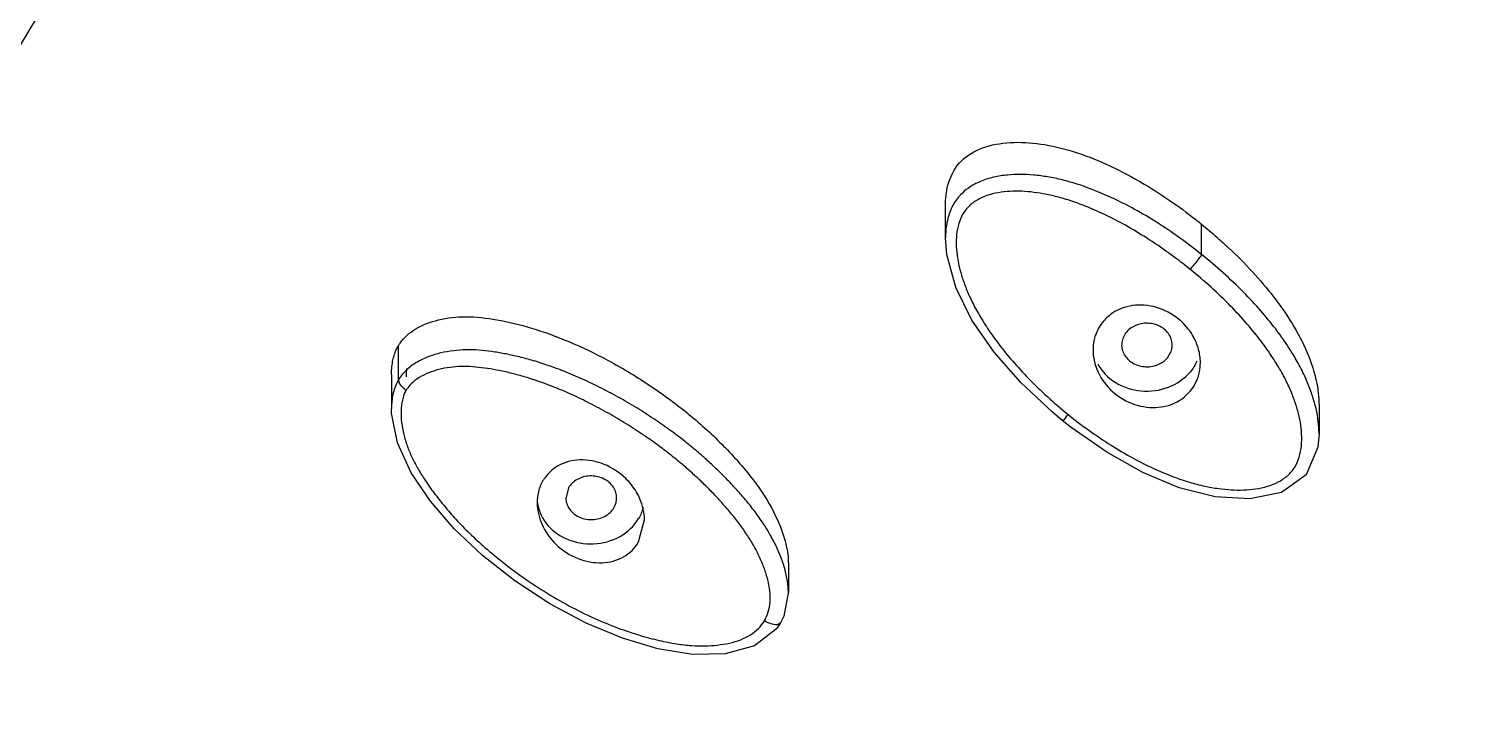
# Model space of a CAD drawing. Extents: x -1802 to -1505, y -7177 to -6757.
# Drawn here: x -1771.89 to -1751.79, y -6908.52 to -6898.85 of the extents above; entities that cross this region are included whole.
import ezdxf

# ---------------------------------------------------------------- set-up
doc = ezdxf.new("R2010")
doc.units = 0
doc.header["$LTSCALE"] = 5
doc.header["$MEASUREMENT"] = 0
doc.layers.add('DWG', color=7, linetype='CONTINUOUS')

msp = doc.modelspace()

# ---------------------------------------------------------------- linework, layer by layer
at = {"layer": 'DWG'}
for p, q in [((-1759.077, -6901.776), (-1759.077, -6901.323)), ((-1755.498, -6902.01), (-1755.498, -6901.587)), ((-1766.724, -6903.765), (-1766.724, -6903.284)), ((-1755.977, -6903.454), (-1755.933, -6903.381)), ((-1766.819, -6903.686), (-1766.819, -6904.163)), ((-1757.589, -6904.21), (-1758.025, -6903.801)), ((-1757.446, -6904.329), (-1757.589, -6904.21)), ((-1753.858, -6904.113), (-1753.858, -6904.513)), ((-1753.858, -6904.513), (-1753.873, -6904.701)), ((-1764.347, -6905.272), (-1764.384, -6905.427)), ((-1763.713, -6905.552), (-1763.712, -6905.551)), ((-1763.366, -6906.029), (-1763.285, -6905.721)), ((-1761.274, -6906.341), (-1761.274, -6906.736)), ((-1761.274, -6906.736), (-1761.274, -6906.717)), ((-1761.384, -6907.159), (-1761.44, -6907.242)), ((-1761.384, -6907.159), (-1761.384, -6907.159))]:
    msp.add_line(p, q, dxfattribs=at)
for points in [[(-1758.025, -6903.801), (-1758.4, -6903.373), (-1758.708, -6902.927), (-1758.934, -6902.469), (-1759.059, -6902.008), (-1759.077, -6901.775)], [(-1766.735, -6904.645), (-1766.818, -6904.23), (-1766.819, -6904.163)], [(-1756.824, -6904.775), (-1757.32, -6904.429), (-1757.446, -6904.329)], [(-1765.098, -6906.572), (-1765.549, -6906.217), (-1765.943, -6905.843), (-1766.274, -6905.456), (-1766.543, -6905.061), (-1766.735, -6904.645)], [(-1753.873, -6904.701), (-1754.038, -6905.088), (-1754.383, -6905.336), (-1754.823, -6905.427), (-1755.307, -6905.399), (-1755.811, -6905.271), (-1756.319, -6905.059), (-1756.824, -6904.775)], [(-1762.157, -6907.593), (-1762.615, -6907.601), (-1763.098, -6907.521), (-1763.594, -6907.373), (-1764.101, -6907.163), (-1764.608, -6906.893), (-1765.098, -6906.572)], [(-1761.274, -6906.716), (-1761.337, -6907.066), (-1761.384, -6907.159)], [(-1761.44, -6907.242), (-1761.749, -6907.481), (-1762.157, -6907.593)]]:
    msp.add_lwpolyline(points, dxfattribs=at)
for points, start_tangent, end_tangent in [([(-1784.746, -6916.717), (-1784.127, -6909.017), (-1781.977, -6900.568), (-1778.335, -6892.513), (-1773.29, -6885.057), (-1766.962, -6878.385), (-1759.495, -6872.662), (-1751.065, -6868.035), (-1741.876, -6864.631), (-1732.169, -6862.551), (-1722.198, -6861.855), (-1712.229, -6862.564), (-1702.525, -6864.658), (-1693.342, -6868.074), (-1684.921, -6872.712), (-1677.464, -6878.446), (-1671.148, -6885.126), (-1666.116, -6892.589), (-1662.488, -6900.648), (-1660.352, -6909.1), (-1659.747, -6916.717)], (0.000108, 1), (0.000114, -1)), ([(-1783.66, -6906.704), (-1781.688, -6900.054), (-1777.934, -6892.236), (-1772.81, -6885.021), (-1766.441, -6878.587), (-1758.983, -6873.092), (-1750.621, -6868.67), (-1741.56, -6865.432), (-1732.024, -6863.457), (-1722.246, -6862.793)], (0.213985, 0.976837), (1, 0)), ([(-1731.035, -6872.514), (-1736.193, -6873.424), (-1745.067, -6876.053), (-1753.319, -6879.906), (-1760.723, -6884.878), (-1767.077, -6890.834), (-1772.209, -6897.611), (-1774.364, -6901.434)], (-0.990997, -0.133888), (-0.449185, -0.893439)), ([(-1731.007, -6873.521), (-1739.861, -6875.378), (-1748.246, -6878.449), (-1755.943, -6882.652), (-1762.749, -6887.876), (-1768.486, -6893.987), (-1772.996, -6900.816), (-1776.163, -6908.185), (-1777.511, -6913.44)], (-0.990792, -0.135394), (-0.1864, -0.982474)), ([(-1758.885, -6900.733), (-1758.605, -6900.538), (-1758.226, -6900.448), (-1757.803, -6900.457), (-1757.355, -6900.551), (-1756.892, -6900.72), (-1756.422, -6900.955), (-1755.951, -6901.249)], (0.66041, 0.750905), (0.82493, -0.565234)), ([(-1759.044, -6901.042), (-1758.885, -6900.733)], (0.257169, 0.966366), (0.66041, 0.750905)), ([(-1758.401, -6900.928), (-1758.587, -6900.987), (-1758.758, -6901.08), (-1758.868, -6901.176)], (-0.974566, -0.2241), (-0.686842, -0.726806)), ([(-1758.213, -6900.898), (-1758.401, -6900.928)], (-0.995374, -0.096077), (-0.974566, -0.2241)), ([(-1757.079, -6901.08), (-1757.224, -6901.03), (-1757.447, -6900.966), (-1757.651, -6900.924), (-1757.843, -6900.899), (-1758.028, -6900.89), (-1758.213, -6900.898)], (-0.937963, 0.346735), (-0.995374, -0.096077)), ([(-1759.078, -6901.323), (-1759.044, -6901.042)], (-0.00285, 0.999996), (0.257169, 0.966366)), ([(-1758.868, -6901.176), (-1758.899, -6901.211), (-1759, -6901.373), (-1759.057, -6901.555), (-1759.077, -6901.744), (-1759.077, -6901.775)], (-0.686842, -0.726806), (-0.001347, -0.999999)), ([(-1758.383, -6901.154), (-1758.54, -6901.201), (-1758.678, -6901.275), (-1758.787, -6901.375), (-1758.865, -6901.502), (-1758.911, -6901.651)], (-0.97757, -0.21061), (-0.193165, -0.981166)), ([(-1758.218, -6901.13), (-1758.383, -6901.154)], (-0.99658, -0.082638), (-0.97757, -0.21061)), ([(-1756.836, -6901.459), (-1757.086, -6901.348), (-1757.314, -6901.263), (-1757.522, -6901.202), (-1757.711, -6901.161), (-1757.886, -6901.135), (-1758.054, -6901.125), (-1758.218, -6901.13)], (-0.900797, 0.43424), (-0.99658, -0.082638)), ([(-1756.72, -6901.232), (-1756.982, -6901.118), (-1757.079, -6901.08)], (-0.903602, 0.428374), (-0.937963, 0.346735)), ([(-1756.128, -6901.559), (-1756.435, -6901.378), (-1756.72, -6901.232)], (-0.845831, 0.533451), (-0.903602, 0.428374)), ([(-1755.951, -6901.249), (-1755.58, -6901.522)], (0.82493, -0.565234), (0.785841, -0.618429)), ([(-1756.269, -6901.778), (-1756.564, -6901.601), (-1756.836, -6901.459)], (-0.843277, 0.537479), (-0.900797, 0.43424)), ([(-1755.807, -6901.776), (-1756.128, -6901.559)], (-0.813229, 0.581944), (-0.845831, 0.533451)), ([(-1755.58, -6901.522), (-1755.498, -6901.587)], (0.785841, -0.618429), (0.776757, -0.6298)), ([(-1755.498, -6901.587), (-1755.286, -6901.766)], (0.776757, -0.6298), (0.751513, -0.659718)), ([(-1758.911, -6901.651), (-1758.928, -6901.813), (-1758.921, -6901.978)], (-0.193165, -0.981166), (0.105359, -0.994434)), ([(-1755.944, -6901.999), (-1755.959, -6901.988), (-1756.269, -6901.778)], (-0.809188, 0.58755), (-0.843277, 0.537479)), ([(-1755.498, -6902.01), (-1755.807, -6901.776)], (-0.779806, 0.626021), (-0.813229, 0.581944)), ([(-1755.286, -6901.766), (-1755.123, -6901.914)], (0.751513, -0.659718), (0.729953, -0.683497)), ([(-1758.921, -6901.978), (-1758.895, -6902.139), (-1758.854, -6902.3), (-1758.796, -6902.466)], (0.105359, -0.994434), (0.362646, -0.931927)), ([(-1755.866, -6902.056), (-1755.944, -6901.999)], (-0.800787, 0.59895), (-0.809188, 0.58755)), ([(-1755.123, -6901.914), (-1754.788, -6902.251)], (0.729953, -0.683497), (0.676481, -0.73646)), ([(-1755.66, -6902.217), (-1755.866, -6902.056)], (-0.777432, 0.628967), (-0.800787, 0.59895)), ([(-1755.498, -6902.01), (-1755.536, -6902.063), (-1755.595, -6902.138), (-1755.66, -6902.217)], (-0.550267, -0.834988), (-0.643755, -0.765231)), ([(-1755.196, -6902.267), (-1755.498, -6902.01)], (-0.743003, 0.669289), (-0.779806, 0.626021)), ([(-1755.094, -6902.73), (-1755.367, -6902.467), (-1755.66, -6902.217)], (-0.698903, 0.715216), (-0.777432, 0.628967)), ([(-1754.67, -6902.799), (-1754.913, -6902.537), (-1755.196, -6902.267)], (-0.656572, 0.754263), (-0.743003, 0.669289)), ([(-1754.788, -6902.251), (-1754.492, -6902.602), (-1754.234, -6902.975), (-1754.023, -6903.383)], (0.676481, -0.73646), (0.387878, -0.921711)), ([(-1758.796, -6902.466), (-1758.72, -6902.642), (-1758.619, -6902.834), (-1758.49, -6903.042), (-1758.332, -6903.264), (-1758.143, -6903.497), (-1757.917, -6903.743)], (0.362646, -0.931927), (0.697892, -0.716203)), ([(-1756.621, -6902.764), (-1756.739, -6902.826)], (-0.929971, -0.367632), (-0.83633, -0.548226)), ([(-1755.967, -6902.816), (-1756.3, -6902.718), (-1756.621, -6902.764)], (-0.883941, 0.467599), (-0.929971, -0.367632)), ([(-1754.667, -6903.222), (-1754.861, -6902.984), (-1755.094, -6902.73)], (-0.604631, 0.796506), (-0.698903, 0.715216)), ([(-1754.299, -6903.283), (-1754.468, -6903.046), (-1754.67, -6902.799)], (-0.552252, 0.833677), (-0.656572, 0.754263)), ([(-1766.487, -6903.053), (-1766.164, -6902.924), (-1765.783, -6902.88)], (0.85186, 0.523769), (0.999999, 0.001649)), ([(-1765.783, -6902.88), (-1765.349, -6902.922), (-1764.864, -6903.038), (-1764.342, -6903.227), (-1763.792, -6903.491), (-1763.233, -6903.825), (-1762.69, -6904.223), (-1762.205, -6904.661), (-1761.807, -6905.107), (-1761.51, -6905.553)], (0.999999, 0.001649), (0.477923, -0.878402)), ([(-1756.872, -6902.943), (-1756.984, -6903.144)], (-0.644127, -0.764918), (-0.31441, -0.949287)), ([(-1756.739, -6902.826), (-1756.872, -6902.943)], (-0.83633, -0.548226), (-0.644127, -0.764918)), ([(-1755.932, -6903.382), (-1755.912, -6903.307), (-1755.94, -6903.151), (-1756.056, -6903.028), (-1756.227, -6902.972), (-1756.407, -6902.996), (-1756.549, -6903.095)], (0.398678, 0.917091), (-0.644127, -0.764918)), ([(-1755.695, -6903.038), (-1755.967, -6902.816)], (-0.631382, 0.775472), (-0.883941, 0.467599)), ([(-1766.701, -6903.248), (-1766.487, -6903.053)], (0.573539, 0.819178), (0.85186, 0.523769)), ([(-1756.984, -6903.144), (-1757.003, -6903.215), (-1757.012, -6903.271)], (-0.31441, -0.949287), (-0.109988, -0.993933)), ([(-1756.549, -6903.095), (-1756.614, -6903.242)], (-0.644127, -0.764918), (-0.120026, -0.992771)), ([(-1755.59, -6903.204), (-1755.695, -6903.038)], (-0.432657, 0.901558), (-0.631382, 0.775472)), ([(-1755.572, -6903.244), (-1755.59, -6903.204)], (-0.381395, 0.924412), (-0.432657, 0.901558)), ([(-1766.804, -6903.505), (-1766.754, -6903.343)], (0.18317, 0.983081), (0.406752, 0.913539)), ([(-1766.754, -6903.343), (-1766.724, -6903.284)], (0.406752, 0.913539), (0.508496, 0.861064)), ([(-1766.724, -6903.284), (-1766.701, -6903.248)], (0.508496, 0.861064), (0.573539, 0.819178)), ([(-1765.955, -6903.355), (-1766.13, -6903.386), (-1766.299, -6903.437), (-1766.459, -6903.513), (-1766.605, -6903.62), (-1766.724, -6903.765)], (-0.992705, -0.120568), (-0.508928, -0.860809)), ([(-1765.776, -6903.342), (-1765.955, -6903.355)], (-0.999834, -0.018196), (-0.992705, -0.120568)), ([(-1765.242, -6903.396), (-1765.42, -6903.366), (-1765.598, -6903.347), (-1765.776, -6903.342)], (-0.981938, 0.189205), (-0.999834, -0.018196)), ([(-1764.411, -6903.642), (-1764.648, -6903.555), (-1764.863, -6903.487), (-1765.058, -6903.436), (-1765.242, -6903.396)], (-0.930185, 0.367092), (-0.981938, 0.189205)), ([(-1757.012, -6903.271), (-1757.016, -6903.344)], (-0.109988, -0.993933), (0.000334, -1)), ([(-1757.016, -6903.344), (-1756.989, -6903.534)], (0.000334, -1), (0.266721, -0.963774)), ([(-1756.614, -6903.242), (-1756.612, -6903.321)], (-0.120026, -0.992771), (0.17953, -0.983753)), ([(-1756.612, -6903.321), (-1756.585, -6903.398), (-1756.47, -6903.52), (-1756.299, -6903.577), (-1756.119, -6903.553), (-1755.977, -6903.454)], (0.179529, -0.983753), (0.644127, 0.764918)), ([(-1755.516, -6903.521), (-1755.541, -6903.335), (-1755.572, -6903.244)], (-0.000554, 1), (-0.381395, 0.924412)), ([(-1754.507, -6903.449), (-1754.667, -6903.222)], (-0.549079, 0.835771), (-0.604631, 0.796506)), ([(-1754.216, -6903.414), (-1754.299, -6903.283)], (-0.516998, 0.855987), (-0.552252, 0.833677)), ([(-1754.023, -6903.383), (-1753.889, -6903.814), (-1753.873, -6903.909)], (0.387878, -0.921711), (0.138882, -0.990309)), ([(-1766.82, -6903.686), (-1766.817, -6903.606)], (0.003245, 0.999995), (0.076729, 0.997052)), ([(-1766.817, -6903.606), (-1766.804, -6903.505)], (0.076729, 0.997052), (0.18317, 0.983081)), ([(-1766.609, -6903.603), (-1766.617, -6903.699)], (-0.135013, -0.990844), (-0.023817, -0.999716)), ([(-1766.119, -6903.608), (-1766.267, -6903.651), (-1766.403, -6903.712), (-1766.523, -6903.797), (-1766.592, -6903.874)], (-0.976759, -0.214341), (-0.584959, -0.811063)), ([(-1765.964, -6903.583), (-1766.119, -6903.608)], (-0.994746, -0.102373), (-0.976759, -0.214341)), ([(-1765.805, -6903.575), (-1765.964, -6903.583)], (-1, 0.00002), (-0.994746, -0.102373)), ([(-1764.521, -6903.874), (-1764.748, -6903.789), (-1764.952, -6903.723), (-1765.138, -6903.672), (-1765.312, -6903.633), (-1765.48, -6903.603), (-1765.644, -6903.583), (-1765.805, -6903.575)], (-0.927334, 0.374236), (-1, 0.00002)), ([(-1756.989, -6903.534), (-1756.831, -6903.834), (-1756.556, -6904.054), (-1756.226, -6904.147), (-1755.909, -6904.1), (-1755.659, -6903.922)], (0.266721, -0.963774), (0.644127, 0.764918)), ([(-1756.951, -6903.536), (-1756.706, -6903.796), (-1756.344, -6903.916), (-1755.961, -6903.864)], (0.455789, -0.890088), (0.932575, 0.360977)), ([(-1755.564, -6903.499), (-1755.659, -6903.653)], (-0.398533, -0.917154), (-0.644127, -0.764918)), ([(-1755.659, -6903.922), (-1755.529, -6903.651), (-1755.516, -6903.521)], (0.644127, 0.764918), (-0.000554, 1)), ([(-1754.281, -6903.852), (-1754.378, -6903.66), (-1754.507, -6903.449)], (-0.4173, 0.908769), (-0.549079, 0.835771)), ([(-1754.163, -6903.506), (-1754.216, -6903.414)], (-0.489599, 0.871948), (-0.516998, 0.855987)), ([(-1753.858, -6904.51), (-1753.86, -6904.438), (-1753.881, -6904.255), (-1753.922, -6904.077), (-1753.98, -6903.898), (-1754.058, -6903.71), (-1754.163, -6903.506)], (-0.000083, 1), (-0.489599, 0.871948)), ([(-1766.724, -6903.765), (-1766.795, -6903.943)], (-0.50816, -0.861263), (-0.238434, -0.971159)), ([(-1766.724, -6903.765), (-1766.671, -6903.859)], (0.000011, -1), (0.711433, -0.702753)), ([(-1766.617, -6903.699), (-1766.617, -6903.722)], (-0.023817, -0.999716), (0.000181, -1)), ([(-1762.278, -6905.009), (-1762.42, -6904.877), (-1762.569, -6904.747), (-1762.732, -6904.614), (-1762.916, -6904.474), (-1763.127, -6904.326), (-1763.362, -6904.174), (-1763.617, -6904.023), (-1763.885, -6903.88), (-1764.153, -6903.751), (-1764.411, -6903.642)], (-0.721473, 0.692442), (-0.930185, 0.367092)), ([(-1757.917, -6903.743), (-1757.654, -6903.997), (-1757.367, -6904.244)], (0.697892, -0.716203), (0.777468, -0.628922)), ([(-1755.961, -6903.864), (-1755.659, -6903.653)], (0.932575, 0.360977), (0.644127, 0.764918)), ([(-1766.795, -6903.943), (-1766.819, -6904.13), (-1766.819, -6904.162)], (-0.238434, -0.971159), (0.000178, -1)), ([(-1766.671, -6903.859), (-1766.614, -6903.906)], (0.711433, -0.702753), (0.828946, -0.559329)), ([(-1766.614, -6903.906), (-1766.668, -6904.044)], (-0.508366, -0.861141), (-0.234945, -0.972009)), ([(-1766.592, -6903.874), (-1766.614, -6903.906)], (-0.584959, -0.811063), (-0.509033, -0.860747)), ([(-1762.745, -6904.954), (-1762.902, -6904.825), (-1763.079, -6904.689), (-1763.282, -6904.545), (-1763.51, -6904.396), (-1763.757, -6904.248), (-1764.015, -6904.108), (-1764.274, -6903.981), (-1764.521, -6903.874)], (-0.761589, 0.64806), (-0.927334, 0.374236)), ([(-1754.156, -6904.193), (-1754.209, -6904.027), (-1754.281, -6903.852)], (-0.263577, 0.964638), (-0.4173, 0.908769)), ([(-1753.873, -6903.909), (-1753.859, -6904.065)], (0.138882, -0.990309), (0.034823, -0.999394)), ([(-1766.668, -6904.044), (-1766.687, -6904.199), (-1766.679, -6904.36)], (-0.234945, -0.972009), (0.121919, -0.99254)), ([(-1754.578, -6905.25), (-1754.424, -6905.188), (-1754.295, -6905.1), (-1754.198, -6904.984), (-1754.135, -6904.844), (-1754.104, -6904.685), (-1754.101, -6904.519), (-1754.119, -6904.355), (-1754.156, -6904.193)], (0.957668, 0.287874), (-0.263577, 0.964638)), ([(-1753.859, -6904.065), (-1753.858, -6904.113)], (0.034823, -0.999394), (-0.000922, -1)), ([(-1766.679, -6904.36), (-1766.648, -6904.524), (-1766.6, -6904.686), (-1766.535, -6904.842)], (0.121919, -0.99254), (0.424422, -0.905464)), ([(-1757.441, -6904.32), (-1757.367, -6904.244)], (0.87674, -0.480965), (0.644515, 0.764591)), ([(-1757.367, -6904.244), (-1757.075, -6904.466), (-1756.764, -6904.676)], (0.777467, -0.628924), (0.846009, -0.533169)), ([(-1756.764, -6904.676), (-1756.457, -6904.857), (-1756.169, -6905.001), (-1755.906, -6905.112), (-1755.669, -6905.193), (-1755.456, -6905.248), (-1755.263, -6905.282), (-1755.085, -6905.3), (-1754.914, -6905.302), (-1754.745, -6905.287), (-1754.578, -6905.25)], (0.846009, -0.533169), (0.957668, 0.287874)), ([(-1766.535, -6904.842), (-1766.455, -6904.996), (-1766.359, -6905.152), (-1766.244, -6905.318), (-1766.106, -6905.496), (-1765.943, -6905.686), (-1765.755, -6905.882), (-1765.54, -6906.083), (-1765.294, -6906.289), (-1765.011, -6906.503), (-1764.688, -6906.718), (-1764.341, -6906.92), (-1763.987, -6907.094), (-1763.651, -6907.232), (-1763.349, -6907.334), (-1763.078, -6907.406), (-1762.836, -6907.453), (-1762.623, -6907.477), (-1762.436, -6907.482), (-1762.262, -6907.47), (-1762.095, -6907.442)], (0.424422, -0.905464), (0.974538, 0.224222)), ([(-1764.189, -6904.882), (-1764.491, -6904.964), (-1764.582, -6905.028)], (-0.999338, -0.036393), (-0.761684, -0.647949)), ([(-1763.849, -6904.944), (-1764.189, -6904.882)], (-0.927674, 0.37339), (-0.999338, -0.036393)), ([(-1763.547, -6905.141), (-1763.849, -6904.944)], (-0.718177, 0.69586), (-0.927674, 0.37339)), ([(-1762.082, -6905.62), (-1762.205, -6905.478), (-1762.333, -6905.341), (-1762.465, -6905.208), (-1762.602, -6905.08), (-1762.745, -6904.954)], (-0.638346, 0.76975), (-0.761589, 0.64806)), ([(-1761.754, -6905.589), (-1761.877, -6905.435), (-1762.006, -6905.288), (-1762.14, -6905.145), (-1762.278, -6905.009)], (-0.604697, 0.796456), (-0.721473, 0.692442)), ([(-1764.703, -6905.17), (-1764.766, -6905.326)], (-0.508504, -0.861059), (-0.241004, -0.970524)), ([(-1764.676, -6905.13), (-1764.703, -6905.17)], (-0.584453, -0.811427), (-0.508504, -0.861059)), ([(-1764.582, -6905.028), (-1764.676, -6905.13)], (-0.761684, -0.647949), (-0.584453, -0.811427)), ([(-1763.712, -6905.551), (-1763.674, -6905.397), (-1763.731, -6905.246), (-1763.869, -6905.139), (-1764.05, -6905.106), (-1764.224, -6905.155), (-1764.347, -6905.272)], (0.508504, 0.861059), (-0.508504, -0.861059)), ([(-1763.396, -6905.332), (-1763.547, -6905.141)], (-0.508896, 0.860828), (-0.718177, 0.69586)), ([(-1764.781, -6905.413), (-1764.784, -6905.457), (-1764.785, -6905.479)], (-0.104556, -0.994519), (-0.002879, -0.999996)), ([(-1764.766, -6905.326), (-1764.781, -6905.413)], (-0.241004, -0.970524), (-0.104556, -0.994519)), ([(-1763.348, -6905.426), (-1763.396, -6905.332)], (-0.398298, 0.917256), (-0.508896, 0.860828)), ([(-1764.785, -6905.479), (-1764.72, -6905.777)], (-0.002879, -0.999996), (0.399347, -0.9168)), ([(-1764.783, -6905.456), (-1764.664, -6905.761)], (0.085017, -0.99638), (0.599164, -0.800626)), ([(-1764.384, -6905.427), (-1764.327, -6905.576), (-1764.19, -6905.683), (-1764.009, -6905.716)], (0.066012, -0.997819), (0.999082, 0.042845)), ([(-1764.009, -6905.716), (-1763.834, -6905.667), (-1763.713, -6905.552)], (0.999082, 0.042845), (0.512384, 0.858757)), ([(-1763.303, -6905.549), (-1763.366, -6905.702)], (-0.249474, -0.968382), (-0.508504, -0.861059)), ([(-1763.285, -6905.721), (-1763.348, -6905.426)], (0.002693, 0.999996), (-0.398298, 0.917256)), ([(-1761.966, -6905.767), (-1762.082, -6905.62)], (-0.600486, 0.799636), (-0.638346, 0.76975)), ([(-1761.609, -6905.796), (-1761.64, -6905.749), (-1761.754, -6905.589)], (-0.543178, 0.839618), (-0.604697, 0.796456)), ([(-1761.51, -6905.553), (-1761.329, -6905.985), (-1761.295, -6906.125)], (0.477923, -0.878402), (0.188811, -0.982013)), ([(-1764.72, -6905.777), (-1764.518, -6906.065), (-1764.213, -6906.261), (-1763.877, -6906.319)], (0.399347, -0.9168), (0.998992, 0.044897)), ([(-1764.664, -6905.761), (-1764.375, -6905.985), (-1763.995, -6906.055)], (0.599164, -0.800626), (0.999019, 0.044288)), ([(-1763.995, -6906.055), (-1763.626, -6905.951), (-1763.366, -6905.702)], (0.999019, 0.044288), (0.508504, 0.861059)), ([(-1761.763, -6906.073), (-1761.859, -6905.918), (-1761.966, -6905.767)], (-0.496767, 0.867884), (-0.600486, 0.799636)), ([(-1761.536, -6905.915), (-1761.609, -6905.796)], (-0.501352, 0.865243), (-0.543178, 0.839618)), ([(-1761.445, -6906.086), (-1761.536, -6905.915)], (-0.431166, 0.902273), (-0.501352, 0.865243)), ([(-1763.877, -6906.319), (-1763.578, -6906.236), (-1763.366, -6906.029)], (0.998992, 0.044897), (0.508504, 0.861059)), ([(-1761.612, -6906.394), (-1761.68, -6906.232), (-1761.763, -6906.073)], (-0.343108, 0.939296), (-0.496767, 0.867884)), ([(-1761.274, -6906.717), (-1761.28, -6906.628), (-1761.313, -6906.445), (-1761.37, -6906.263), (-1761.445, -6906.086)], (-0.01955, 0.999809), (-0.431166, 0.902273)), ([(-1761.295, -6906.125), (-1761.276, -6906.282)], (0.188811, -0.982013), (0.054985, -0.998487)), ([(-1761.562, -6906.557), (-1761.612, -6906.394)], (-0.241402, 0.970425), (-0.343108, 0.939296)), ([(-1761.276, -6906.282), (-1761.274, -6906.341)], (0.054985, -0.998487), (-0.003745, -0.999993)), ([(-1761.556, -6907.007), (-1761.53, -6906.869), (-1761.533, -6906.717), (-1761.562, -6906.557)], (0.290033, 0.957017), (-0.241402, 0.970425)), ([(-1761.609, -6907.13), (-1761.556, -6907.007)], (0.508521, 0.861049), (0.290033, 0.957017)), ([(-1762.095, -6907.442), (-1761.94, -6907.395), (-1761.805, -6907.328), (-1761.693, -6907.239), (-1761.609, -6907.13)], (0.974538, 0.224222), (0.5087, 0.860944)), ([(-1761.385, -6907.158), (-1761.411, -6907.18), (-1761.5, -6907.178), (-1761.609, -6907.13)], (-0.570323, -0.821421), (-0.850455, 0.526048))]:
    msp.add_spline(points, degree=3, dxfattribs=dict(at, start_tangent=start_tangent, end_tangent=end_tangent))

doc.saveas('drawing.dxf')
